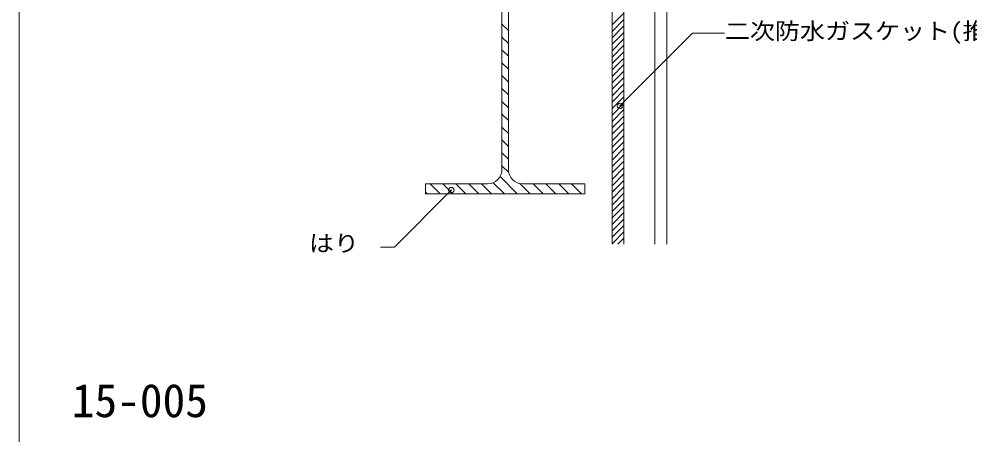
# Model space of a CAD drawing. Units: millimetres on the paper, enlarged 4 times, with parts at other scales. Extents: x -765 to 775, y -516 to 524.
# Drawn here: x -765 to -347, y 14.4 to 197.2 of the extents above; entities that cross this region are included whole.
import ezdxf
from ezdxf.enums import TextEntityAlignment as Align

# ---------------------------------------------------------------- set-up
doc = ezdxf.new("R2010")
doc.units = ezdxf.units.MM
doc.header["$LTSCALE"] = 4
doc.header["$PDMODE"] = 32
doc.header["$PDSIZE"] = 2.4
for name, color, linetype, lineweight in [('0-0_メース', 2, 'Continuous', 18), ('0-1_躯体', 7, 'Continuous', 18), ('0-4_その他資材', 7, 'Continuous', 18), ('0-9_部材名・寸法', 7, 'Continuous', 18), ('0-A_枠線', 7, 'Continuous', 18)]:
    doc.layers.add(name, color=color, linetype=linetype, lineweight=lineweight)
doc.layers.add('0-B_図面情報', color=7, linetype='Continuous')
doc.styles.add('ＭＳ ゴシック', font='')
doc.styles.get('ＭＳ ゴシック').set_extended_font_data('MS Gothic')

msp = doc.modelspace()

# ---------------------------------------------------------------- linework, layer by layer
at = {"layer": '0-0_メース'}
for p, q in [((-504.32, 372.339), (-504.32, 98.168)), ((-499.119, 372.339), (-499.119, 98.168)), ((-485.52, 372.339), (-485.52, 98.168)), ((-480.32, 372.339), (-480.32, 98.168))]:
    msp.add_line(p, q, dxfattribs=at)
at = {"layer": '0-0_メース', "color": 7}
msp.add_line((-516.455, 124.739), (-516.32, 124.603), dxfattribs=at)
at = {"layer": '0-1_躯体', "color": 3}
for p, q in [((-552.72, 131.139), (-552.72, 209.539)), ((-549.92, 131.139), (-549.92, 209.539)), ((-586.32, 124.739), (-586.32, 120.339)), ((-559.119, 124.739), (-586.32, 124.739)), ((-586.32, 120.339), (-516.32, 120.339))]:
    msp.add_line(p, q, dxfattribs=at)
at = {"layer": '0-1_躯体'}
for p, q in [((-552.72, 194.944), (-549.92, 192.144)), ((-552.72, 189.287), (-549.92, 186.487)), ((-552.72, 183.631), (-549.92, 180.831)), ((-552.72, 177.974), (-549.92, 175.174)), ((-552.72, 172.317), (-549.92, 169.517)), ((-552.72, 166.66), (-549.92, 163.86)), ((-552.72, 161.003), (-549.92, 158.203)), ((-552.72, 155.346), (-549.92, 152.546)), ((-552.72, 149.689), (-549.92, 146.889)), ((-552.72, 144.033), (-549.92, 141.233)), ((-552.72, 138.376), (-549.92, 135.576)), ((-552.72, 132.719), (-549.772, 129.771)), ((-553.584, 127.926), (-545.996, 120.339)), ((-584.337, 124.739), (-579.937, 120.339)), ((-578.68, 124.739), (-574.28, 120.339)), ((-573.023, 124.739), (-568.623, 120.339)), ((-567.366, 124.739), (-562.967, 120.339)), ((-561.71, 124.739), (-557.31, 120.339)), ((-556.579, 125.264), (-551.653, 120.339)), ((-544.887, 124.886), (-540.339, 120.339)), ((-539.082, 124.739), (-534.682, 120.339)), ((-533.425, 124.739), (-529.025, 120.339)), ((-527.769, 124.739), (-523.368, 120.339)), ((-522.112, 124.739), (-517.712, 120.339)), ((-586.32, 121.064), (-585.594, 120.339))]:
    msp.add_line(p, q, dxfattribs=at)
at = {"layer": '0-1_躯体', "color": 3}
msp.add_lwpolyline([(-543.52, 124.739), (-516.32, 124.739), (-516.32, 120.339)], dxfattribs=at)
for centre, start, end in [((-559.119, 131.139), 270, 0), ((-543.52, 131.139), 180, 270)]:
    msp.add_arc(centre, 6.4, start, end, dxfattribs=at)
at = {"layer": '0-4_その他資材'}
for p, q in [((-504.32, 98.168), (-504.32, 372.339)), ((-504.32, 194.604), (-499.119, 199.805)), ((-504.32, 191.776), (-499.119, 196.976)), ((-504.32, 188.947), (-499.119, 194.148)), ((-504.32, 186.119), (-499.119, 191.319)), ((-504.32, 183.29), (-499.119, 188.491)), ((-504.32, 180.462), (-499.119, 185.662)), ((-504.32, 177.634), (-499.119, 182.834)), ((-504.32, 174.805), (-499.119, 180.006)), ((-504.32, 171.977), (-499.119, 177.177)), ((-504.32, 169.148), (-499.119, 174.349)), ((-504.32, 166.32), (-499.119, 171.52)), ((-504.32, 163.491), (-499.119, 168.692)), ((-504.32, 160.663), (-499.119, 165.863)), ((-504.32, 157.835), (-499.119, 163.035)), ((-504.32, 155.006), (-499.119, 160.207)), ((-504.32, 152.178), (-499.119, 157.378)), ((-504.32, 149.349), (-499.119, 154.55)), ((-504.32, 146.521), (-499.119, 151.721)), ((-504.32, 143.692), (-499.119, 148.893)), ((-504.32, 140.864), (-499.119, 146.064)), ((-504.32, 138.036), (-499.119, 143.236)), ((-504.32, 135.208), (-499.119, 140.408)), ((-504.319, 132.379), (-499.119, 137.579)), ((-504.319, 129.551), (-499.119, 134.751)), ((-504.32, 126.722), (-499.119, 131.922)), ((-504.32, 123.893), (-499.119, 129.094)), ((-504.32, 121.065), (-499.119, 126.265)), ((-504.32, 118.237), (-499.119, 123.437)), ((-504.32, 115.408), (-499.119, 120.609)), ((-504.32, 112.58), (-499.119, 117.78)), ((-504.32, 109.751), (-499.119, 114.952)), ((-504.32, 106.923), (-499.119, 112.123)), ((-504.32, 104.094), (-499.119, 109.295)), ((-504.32, 101.266), (-499.119, 106.467)), ((-504.32, 98.438), (-499.119, 103.638)), ((-501.761, 98.168), (-499.119, 100.81))]:
    msp.add_line(p, q, dxfattribs=at)
msp.add_lwpolyline([(-504.32, 372.339), (-499.119, 372.339), (-499.119, 98.168)], dxfattribs=at)
at = {"layer": '0-9_部材名・寸法'}
for p, q in [((-500.859, 158.994), (-468.923, 190.929)), ((-468.923, 190.929), (-454.951, 190.929)), ((-575.009, 122.006), (-600.038, 96.977)), ((-600.049, 96.977), (-606.122, 96.977))]:
    msp.add_line(p, q, dxfattribs=at)
for p in [(-500.859, 158.994), (-575.009, 122.006)]:
    msp.add_point(p, dxfattribs=at)
at = {"layer": '0-A_枠線'}
msp.add_line((-765.031, 523.812), (-765.031, -516.188), dxfattribs=at)

# ---------------------------------------------------------------- texts
at = {"layer": '0-9_部材名・寸法', "style": 'ＭＳ ゴシック', "width": 1.1}
for s, p in [('二次防水ガスケット(推奨)', (-454.73, 186.061)), ('はり', (-637.577, 92.782))]:
    msp.add_text(s, height=7.331, dxfattribs=at).set_placement(p, align=Align.BOTTOM_LEFT)
at = {"layer": '0-B_図面情報', "color": 4, "style": 'ＭＳ ゴシック'}
msp.add_text('15-005', height=14.66, dxfattribs=at).set_placement((-741.824, 17.786), align=Align.BOTTOM_LEFT)

doc.saveas('drawing.dxf')
